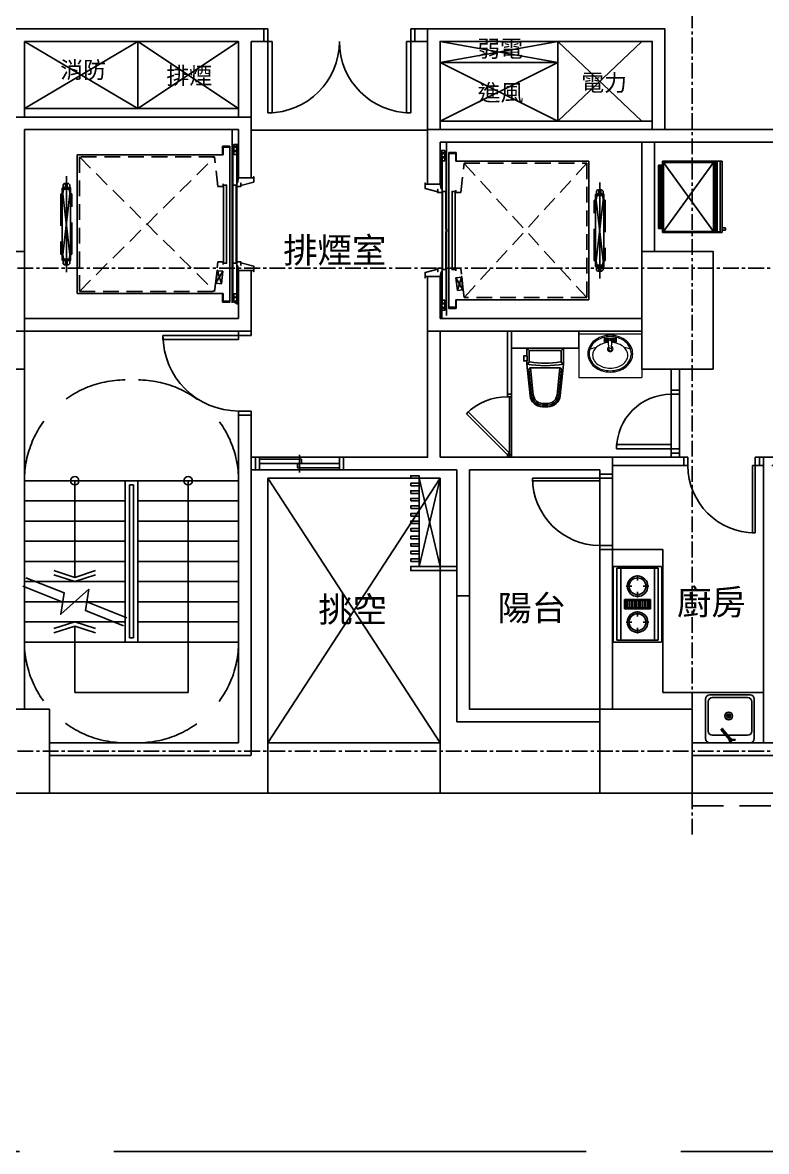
# Model space of a CAD drawing. Header units: millimetres. Extents: x -3377 to 119122, y -22007 to 15479.
# Drawn here: x 53169 to 54055, y 12158 to 13502 of the extents above; entities that cross this region are included whole.
import ezdxf
from ezdxf.enums import TextEntityAlignment as Align

# ---------------------------------------------------------------- set-up
doc = ezdxf.new("R2010")
doc.units = ezdxf.units.MM
doc.header["$LTSCALE"] = 150
doc.header["$MEASUREMENT"] = 0
for name, pattern in [('CENTER', [2, 1.25, -0.25, 0.25, -0.25]), ('CONTINOUS', [0]), ('DIVIDE2', [15.875, 6.35, -3.175, 0, -3.175, 0, -3.175]), ('DOT', [0.25, 0, -0.25]), ('HIDDEN', [0.375, 0.25, -0.125]), ('HIDDEN2', [0.1875, 0.125, -0.0625]), ('HIDDENX2', [0.75, 0.5, -0.25]), ('PHANTOM2', [31.75, 15.875, -3.175, 3.175, -3.175, 3.175, -3.175])]:
    doc.linetypes.add(name, pattern=pattern)
doc.layers.get('0').update_dxf_attribs({"plot": 0})
for name, color, linetype, plot in [('AREA', 3, 'Continuous', False), ('FUNITURE', 9, 'Continuous', False), ('S-ARCH', 252, 'Continuous', False)]:
    doc.layers.add(name, color=color, linetype=linetype, plot=plot)
for name, color, linetype in [('ASSLN', 8, 'Continuous'), ('BEAM', 251, 'DOT'), ('CENTER', 1, 'CENTER'), ('COL', 1, 'Continuous'), ('Duct', 1, 'Continuous'), ('FIN', 5, 'Continuous'), ('GRID', 5, 'CENTER'), ('HIDDEN', 2, 'HIDDEN'), ('OPEN', 4, 'Continuous'), ('OTHER', 4, 'Continuous'), ('STAIR', 4, 'Continuous'), ('STAIR3', 7, 'Continuous'), ('TEXT', 2, 'Continuous'), ('TOIL', 6, 'Continuous'), ('TOILET', 141, 'Continuous'), ('WALL', 2, 'Continuous'), ('WALL2', 3, 'Continuous'), ('WALL3', 4, 'Continuous')]:
    doc.layers.add(name, color=color, linetype=linetype)
doc.styles.add('HH', font='')
doc.styles.get('HH').set_extended_font_data('Microsoft JhengHei')

# ---------------------------------------------------------------- blocks, each defined once
blk = doc.blocks.new('A$C3CD31075')
at = {"color": 252}
for p, q in [((846.5, -285), (711.5, -365)), ((711.5, -285), (846.5, -365)), ((846.5, -285), (711.5, -365)), ((711.5, -285), (846.5, -365)), ((966.5, -285), (846.5, -365)), ((966.5, -365), (846.5, -285)), ((966.5, -285), (846.5, -365)), ((966.5, -365), (846.5, -285)), ((846.5, -285), (846.5, -365)), ((1346.5, -310), (1346.5, -285)), ((1346.5, -310), (1206.5, -380)), ((1346.5, -380), (1206.5, -310)), ((966.5, -365), (711.5, -365)), ((966.5, -365), (711.5, -365)), ((1459, -380), (1206.5, -380)), ((1446.5, -380), (1206.5, -380)), ((1446.5, -380), (1206.5, -380)), ((1289, -708), (1289, -780)), ((1291.5, -780), (1291.5, -708)), ((1206.5, -805), (1001.5, -805)), ((1001.5, -1120), (1206.5, -805)), ((1206.5, -1120), (1001.5, -805)), ((1001.5, -805), (1001.5, -1120)), ((1206.5, -805), (1206.5, -1120)), ((771.5, -923), (771.5, -808)), ((1206.5, -1120), (1001.5, -1120)), ((1421.5, -1180), (741.5, -1180)), ((1946.5, -1180), (1506.5, -1180))]:
    blk.add_line(p, q, dxfattribs=at)
at = {"color": 252, "ltscale": 10}
for p, q in [((964.6, -419.5), (964.6, -407.5)), ((1208.3, -427), (1208.3, -415)), ((964.6, -585.5), (964.6, -597.5)), ((1208.3, -593), (1208.3, -615))]:
    blk.add_line(p, q, dxfattribs=at)
at = {"color": 252, "linetype": 'HIDDEN2'}
for p, q in [((777, -422.5), (938, -582.5)), ((777, -582.5), (938, -422.5)), ((1381, -430), (1235, -590)), ((1381, -590), (1235, -430))]:
    blk.add_line(p, q, dxfattribs=at)
at = {"color": 252}
for points in [[(1346.5, -285), (1206.5, -310)], [(1206.5, -285), (1346.5, -310), (1206.5, -310)], [(1446.5, -285), (1346.5, -380)], [(1446.5, -380), (1346.5, -285)], [(1346.5, -310), (1346.5, -380)], [(1206.5, -380), (1459, -380)], [(1206.5, -380), (1446.5, -380)], [(1206.5, -805), (1181.5, -805), (1181.5, -910), (1206.5, -910), (1206.5, -805), (1181.5, -910), (1181.5, -805), (1206.5, -910)], [(796.3, -914.9), (771.5, -923), (746.7, -914.9)], [(796.3, -919.9), (771.5, -928), (746.7, -919.9)], [(746.7, -984.1), (771.5, -976), (796.3, -984.1)], [(746.7, -989.1), (771.5, -981), (796.3, -989.1)]]:
    blk.add_lwpolyline(points, dxfattribs=at)
at = {"color": 252, "linetype": 'PHANTOM2'}
for points in [[(956, -502.5), (956, -411), (948, -411), (948, -420), (774.5, -420), (774.5, -585), (948, -585), (948, -594), (956, -594), (956, -502.5)], [(1217, -510), (1217, -418.5), (1225, -418.5), (1225, -427.5), (1383.5, -427.5), (1383.5, -592.5), (1225, -592.5), (1225, -601.5), (1217, -601.5), (1217, -510)]]:
    blk.add_lwpolyline(points, dxfattribs=at)
at = {"color": 252, "linetype": 'DIVIDE2'}
for points in [[(947.4, -585), (947.4, -595.4), (956, -595.4), (956, -409.6), (947.4, -409.6), (947.4, -420)], [(965.5, -552.7), (965.5, -595), (959.5, -595), (959.5, -410), (965.5, -410), (965.5, -452.3)], [(1207.5, -560.2), (1207.5, -602.5), (1213.5, -602.5), (1213.5, -417.5), (1207.5, -417.5), (1207.5, -459.8)], [(1225.6, -592.5), (1225.6, -602.9), (1217, -602.9), (1217, -417.1), (1225.6, -417.1), (1225.6, -427.5)]]:
    blk.add_lwpolyline(points, dxfattribs=at)
at = {"color": 252, "linetype": 'PHANTOM2'}
for points in [[(959, -590), (959, -415), (964.3, -415), (964.3, -590)], [(1214, -597.5), (1214, -422.5), (1208.7, -422.5), (1208.7, -597.5)]]:
    blk.add_lwpolyline(points, close=True, dxfattribs=at)
at = {"color": 252, "ltscale": 10}
for points in [[(961, -419.5), (961, -407.5), (965, -407.5), (965, -419.5)], [(1212, -427), (1212, -415), (1208, -415), (1208, -427)], [(948.5, -549), (948.5, -456), (952.3, -456), (952.3, -549)], [(1224.5, -556.5), (1224.5, -463.5), (1220.7, -463.5), (1220.7, -556.5)], [(961, -585.5), (961, -595), (965, -597.5), (965, -585.5)], [(1212, -593), (1212, -605), (1208, -605), (1208, -593)]]:
    blk.add_lwpolyline(points, close=True, dxfattribs=at)
at = {"color": 252, "linetype": 'HIDDEN2'}
for points in [[(948, -454.5), (948, -457.5), (942, -457.5), (938, -422.5), (777, -422.5), (777, -582.5), (938, -582.5), (942, -547.5), (948, -547.5), (948, -550.5)], [(1225, -462), (1225, -465), (1231, -465), (1235, -430), (1381, -430), (1381, -590), (1235, -590), (1231, -555), (1225, -555), (1225, -558)], [(941.3, -557.9), (941.4, -557.1), (940.9, -557.1), (939, -573.5), (939.5, -573.5), (939.6, -572.8)], [(946.1, -573.5), (939.6, -572.8), (947.8, -558.6), (939.6, -572.8), (946.1, -573.5), (947.8, -558.6), (941.3, -557.9), (939.6, -572.8), (941.3, -557.9), (946.1, -573.5)], [(1227, -581.4), (1233.4, -580.7), (1225.3, -566.5), (1233.4, -580.7), (1227, -581.4), (1225.3, -566.5), (1231.8, -565.8), (1233.4, -580.7), (1231.8, -565.8), (1227, -581.4)], [(1231.8, -565.8), (1231.7, -565), (1232.2, -565), (1234, -581.4), (1233.5, -581.4), (1233.4, -580.7)]]:
    blk.add_lwpolyline(points, dxfattribs=at)
at = {"color": 252, "ltscale": 10}
for points in [[(765.5, -459), (757.5, -459), (757.5, -455.7), (759, -454.2), (760.4, -454.2), (760.4, -457.8, 0.414214), (760.6, -458), (762.4, -458, 0.414214), (762.6, -457.8), (762.6, -454.2), (764, -454.2), (765.5, -455.7), (765.5, -459.5), (757.5, -459.5), (757.5, -459)], [(1392.5, -466.5), (1400.5, -466.5), (1400.5, -463.2), (1399, -461.7), (1397.6, -461.7), (1397.6, -465.3, -0.414214), (1397.4, -465.5), (1395.6, -465.5, -0.414214), (1395.4, -465.3), (1395.4, -461.7), (1394, -461.7), (1392.5, -463.2), (1392.5, -467), (1400.5, -467), (1400.5, -466.5)], [(765.5, -545.9), (757.5, -545.9), (757.5, -549.3), (759, -550.8), (760.4, -550.8), (760.4, -547.2, -0.414214), (760.6, -547), (762.4, -547, -0.414214), (762.6, -547.2), (762.6, -550.8), (764, -550.8), (765.5, -549.3), (765.5, -545.5), (757.5, -545.5), (757.5, -545.9)], [(1392.5, -553.4), (1400.5, -553.4), (1400.5, -556.8), (1399, -558.3), (1397.6, -558.3), (1397.6, -554.7, 0.414214), (1397.4, -554.5), (1395.6, -554.5, 0.414214), (1395.4, -554.7), (1395.4, -558.3), (1394, -558.3), (1392.5, -556.8), (1392.5, -553), (1400.5, -553), (1400.5, -553.4)]]:
    blk.add_lwpolyline(points, format="xyb", dxfattribs=at)
for points in [[(958.7, -502.5), (958.7, -500.7), (959.8, -500.7), (959.8, -456), (963.8, -456), (963.8, -549), (959.8, -549), (959.8, -504.3), (958.7, -504.3), (958.7, -502.5)], [(966.5, -446), (966.5, -447.5), (965.3, -453.1), (964.3, -453.1), (964.3, -457.5), (969.3, -457.5), (969.3, -453.6), (969.3, -456.5), (984.5, -452.5), (984.5, -446), (984.5, -447.5), (981.5, -447.5), (981.5, -446), (981.5, -447.5), (966.5, -447.5)], [(1206.5, -453.5), (1206.5, -455), (1207.7, -460.6), (1208.7, -460.6), (1208.7, -465), (1203.7, -465), (1203.7, -461.1), (1203.7, -464), (1188.5, -460), (1188.5, -453.5), (1188.5, -455), (1191.5, -455), (1191.5, -453.5), (1191.5, -455), (1206.5, -455)], [(756.5, -459.5), (766.5, -459.5), (756.5, -545.5), (766.5, -459.5), (756.5, -459.5), (756.5, -545.5), (766.5, -545.5), (766.5, -459.5), (766.5, -545.5), (756.5, -459.5)], [(1214.3, -510), (1214.3, -508.2), (1213.2, -508.2), (1213.2, -463.5), (1209.2, -463.5), (1209.2, -556.5), (1213.2, -556.5), (1213.2, -511.8), (1214.3, -511.8), (1214.3, -510)], [(1401.5, -467), (1391.5, -467), (1401.5, -553), (1391.5, -467), (1401.5, -467), (1401.5, -553), (1391.5, -553), (1391.5, -467), (1391.5, -553), (1401.5, -467)], [(966.5, -559), (966.5, -557.5), (965.3, -551.9), (964.3, -551.9), (964.3, -547.5), (969.3, -547.5), (969.3, -551.4), (969.3, -548.5), (984.5, -552.5), (984.5, -559), (984.5, -557.5), (981.5, -557.5), (981.5, -559), (981.5, -557.5), (966.5, -557.5)], [(1206.5, -566.5), (1206.5, -565), (1207.7, -559.4), (1208.7, -559.4), (1208.7, -555), (1203.7, -555), (1203.7, -558.9), (1203.7, -556), (1188.5, -560), (1188.5, -566.5), (1188.5, -565), (1191.5, -565), (1191.5, -566.5), (1191.5, -565), (1206.5, -565)]]:
    blk.add_lwpolyline(points, dxfattribs=at)
at = {"color": 252, "linetype": 'HIDDEN'}
blk.add_lwpolyline([(1506.5, -1195), (1506.5, -1195), (1946.5, -1195), (1946.5, -1180)], dxfattribs=at)
at = {"color": 252, "ltscale": 10}
for centre in [(963.2, -411), (963.2, -411), (963.2, -416), (963.2, -416), (1209.8, -418.5), (1209.8, -418.5), (1209.8, -423.5), (1209.8, -423.5), (963.2, -589), (963.2, -589), (963.2, -594), (963.2, -594), (1209.8, -596.5), (1209.8, -596.5), (1209.8, -601.5), (1209.8, -601.5)]:
    blk.add_circle(centre, 0.425, dxfattribs=at)
at = {"color": 252}
for centre in [(771.5, -808), (906.5, -808)]:
    blk.add_circle(centre, 5, dxfattribs=at)
at = {"color": 252, "linetype": 'HIDDENX2'}
for centre, start, end in [((831.5, -808), 90.0007, 179.9999), ((846.5, -808), 0.0001, 89.9993), ((831.5, -1000), 180.0008, 270.0033), ((846.5, -1000), 269.9967, 359.9992)]:
    blk.add_arc(centre, 120, start, end, dxfattribs=at)
at = {"layer": 'AREA', "color": 252}
blk.add_lwpolyline([(1206.5, -1120), (1001.5, -1120), (1001.5, -1180), (1206.5, -1180)], close=True, dxfattribs=at)
at = {"layer": 'ASSLN', "color": 252}
for points in [[(1171.5, -805), (1171.5, -802), (1181.5, -802), (1181.5, -805)], [(1171.5, -814), (1171.5, -811), (1181.5, -811), (1181.5, -814)], [(1171.5, -823), (1171.5, -820), (1181.5, -820), (1181.5, -823)], [(1171.5, -832), (1171.5, -829), (1181.5, -829), (1181.5, -832)], [(1171.5, -841), (1171.5, -838), (1181.5, -838), (1181.5, -841)], [(1171.5, -850), (1171.5, -847), (1181.5, -847), (1181.5, -850)], [(1171.5, -859), (1171.5, -856), (1181.5, -856), (1181.5, -859)], [(1171.5, -868), (1171.5, -865), (1181.5, -865), (1181.5, -868)], [(1171.5, -877), (1171.5, -874), (1181.5, -874), (1181.5, -877)], [(1171.5, -886), (1171.5, -883), (1181.5, -883), (1181.5, -886)], [(1171.5, -895), (1171.5, -892), (1181.5, -892), (1181.5, -895)], [(1171.5, -904), (1171.5, -901), (1181.5, -901), (1181.5, -904)]]:
    blk.add_lwpolyline(points, close=True, dxfattribs=at)
blk.add_lwpolyline([(1226.5, -915), (1171.5, -915), (1171.5, -910), (1226.5, -910)], dxfattribs=at)
at = {"layer": 'BEAM', "color": 252, "linetype": 'HIDDEN'}
for p, q in [((959, -390), (959, -615)), ((1214, -405), (1214, -615))]:
    blk.add_line(p, q, dxfattribs=at)
at = {"layer": 'CENTER', "color": 252}
for p, q in [((761.5, -559.6), (761.5, -445.4)), ((1396.5, -567.1), (1396.5, -452.9))]:
    blk.add_line(p, q, dxfattribs=at)
at = {"layer": 'COL', "color": 252}
for points in [[(626.5, -535), (711.5, -535), (711.5, -675), (626.5, -675)], [(1446.5, -535), (1531.5, -535), (1531.5, -675), (1446.5, -675)], [(741.5, -1080), (631.5, -1080), (631.5, -1180), (741.5, -1180)], [(1396.5, -1080), (1506.5, -1080), (1506.5, -1180), (1396.5, -1180)]]:
    blk.add_lwpolyline(points, close=True, dxfattribs=at)
at = {"layer": 'Duct', "color": 252, "linetype": 'CENTER', "ltscale": 3}
blk.add_lwpolyline([(-2626.8, -1606.5), (-2626.8, -349.3), (-2626.9, 1238.2), (3181.4, 1238.1), (3180.9, -349.4), (3180.5, -1606.5), (198.7, -1606.5)], close=True, dxfattribs=at)
blk.add_lwpolyline([(-2626.8, -1606.5), (-2626.8, -349.3), (-2626.9, 1238.2), (3181.4, 1238.1), (3180.9, -349.4), (3180.5, -1606.5), (198.7, -1606.5)], close=True, dxfattribs=at)
at = {"layer": 'FIN', "color": 252}
for p, q in [((1411.5, -890), (1471.5, -890)), ((1471.5, -890), (1471.5, -1060)), ((1412.6, -999.7), (1412.6, -910.3)), ((1412.9, -910), (1470, -910)), ((1417, -912.2), (1465.9, -912.2)), ((1417, -997.8), (1417, -912.2)), ((1421.5, -997.8), (1421.5, -912.2)), ((1461.5, -997.8), (1461.5, -912.2)), ((1465.9, -997.8), (1465.9, -912.2)), ((1470.4, -999.7), (1470.4, -910.3)), ((1441.5, -926.9), (1441.5, -920.3)), ((1434.8, -933.6), (1428.1, -933.6)), ((1441.5, -946.9), (1441.5, -940.3)), ((1448.1, -933.6), (1454.8, -933.6)), ((1425.9, -960.6), (1425.9, -949.4)), ((1457, -949.4), (1425.9, -949.4)), ((1427, -959.4), (1427, -950.6)), ((1455.9, -950.6), (1427, -950.6)), ((1429.2, -959.4), (1429.2, -950.6)), ((1431.5, -959.4), (1431.5, -950.6)), ((1433.7, -959.4), (1433.7, -950.6)), ((1435.9, -959.4), (1435.9, -950.6)), ((1438.1, -959.4), (1438.1, -950.6)), ((1440.4, -959.4), (1440.4, -950.6)), ((1442.6, -959.4), (1442.6, -950.6)), ((1444.8, -959.4), (1444.8, -950.6)), ((1447, -959.4), (1447, -950.6)), ((1449.2, -959.4), (1449.2, -950.6)), ((1451.5, -959.4), (1451.5, -950.6)), ((1453.7, -959.4), (1453.7, -950.6)), ((1455.9, -959.4), (1455.9, -950.6)), ((1457, -960.6), (1457, -949.4)), ((1457, -960.6), (1425.9, -960.6)), ((1455.9, -959.4), (1427, -959.4)), ((1441.5, -969.7), (1441.5, -963.1)), ((1434.8, -976.4), (1428.1, -976.4)), ((1448.1, -976.4), (1454.8, -976.4)), ((1441.5, -983.1), (1441.5, -989.7)), ((1412.9, -1000), (1470, -1000)), ((1417, -997.8), (1465.9, -997.8)), ((1471.5, -1060), (1591.5, -1060))]:
    blk.add_line(p, q, dxfattribs=at)
for centre, radius in [((1441.5, -933.6), 12.2), ((1441.5, -933.6), 10), ((1441.5, -976.4), 12.2), ((1441.5, -976.4), 10)]:
    blk.add_circle(centre, radius, dxfattribs=at)
for centre, start, end in [((1412.9, -910.3), 90, 180), ((1412.9, -999.7), 180, 270)]:
    blk.add_arc(centre, 0.333, start, end, dxfattribs=at)
at = {"layer": 'FUNITURE', "color": 252}
for p, q in [((1191.5, -390.5), (981.5, -390.5)), ((1522.5, -1068), (1522.5, -1115)), ((1525.5, -1071), (1525.5, -1106)), ((1575.5, -1063), (1527.5, -1063)), ((1572.5, -1066), (1530.5, -1066)), ((1577.5, -1106), (1577.5, -1071)), ((1580.5, -1115), (1580.5, -1068)), ((1551.5, -1086.5), (1548.2, -1089.8)), ((1548.2, -1086.5), (1551.5, -1089.8)), ((1549.9, -1085.8), (1549.9, -1090.5)), ((1530.5, -1111), (1572.5, -1111)), ((1550.4, -1116.2), (1541.2, -1104.5)), ((1541.3, -1103.8), (1542.1, -1103.1)), ((1542, -1105.5), (1543.6, -1104.2)), ((1552, -1115), (1542.8, -1103.2)), ((1553.7, -1115), (1550.4, -1118.3)), ((1550.4, -1115), (1553.7, -1118.3)), ((1527.5, -1120), (1575.5, -1120)), ((1553.6, -1116), (1557.7, -1116)), ((1553.7, -1117), (1557.7, -1117)), ((1557.7, -1117), (1557.7, -1116))]:
    blk.add_line(p, q, dxfattribs=at)
at = {"layer": 'FUNITURE', "color": 252, "linetype": 'ByBlock', "ltscale": 5}
for p, q in [((1471.2, -512.5), (1471.2, -427.5)), ((1471.2, -427.5), (1542.1, -427.5)), ((1532, -511.1), (1472.2, -428.9)), ((1472.2, -511.1), (1532, -428.9)), ((1472.2, -511.1), (1472.2, -428.9)), ((1532, -428.9), (1472.2, -428.9)), ((1532, -428.9), (1532, -511.1)), ((1532.8, -512.6), (1532.8, -427.5)), ((1534, -511.5), (1534, -428.4)), ((1535.2, -512.6), (1535.2, -427.6)), ((1536.2, -511.6), (1536.2, -428.4)), ((1539.9, -428.4), (1539.9, -511.6)), ((1542.1, -427.5), (1542.1, -512.5)), ((1466.5, -507.8), (1466.5, -432.2)), ((1466.5, -432.2), (1471.2, -432.2)), ((1468, -507.8), (1468, -432.2)), ((1469.6, -507.8), (1469.6, -432.2)), ((1471.2, -507.8), (1466.4, -507.8)), ((1542.1, -506.7), (1546.3, -506.7)), ((1546.3, -509.6), (1542.1, -509.6)), ((1546.3, -509.6), (1546.3, -506.7)), ((1546.3, -509.6), (1546.3, -506.7)), ((1546.3, -506.7), (1546.3, -509.6)), ((1542.1, -512.5), (1471.2, -512.5)), ((1532, -511.1), (1472.2, -511.1)), ((1532.8, -511.5), (1535.2, -511.5)), ((1539.9, -511.6), (1536.2, -511.6))]:
    blk.add_line(p, q, dxfattribs=at)
at = {"layer": 'FUNITURE', "color": 252}
for centre, radius in [((1549.9, -1088.1), 4.63), ((1549.9, -1088.1), 2.34), ((1552.1, -1116.7), 1.7)]:
    blk.add_circle(centre, radius, dxfattribs=at)
for centre, radius, start, end in [((1527.5, -1068), 5, 90, 180), ((1530.5, -1071), 5, 90, 180), ((1572.5, -1071), 5, 0, 90), ((1575.5, -1068), 5, 0, 90), ((1527.5, -1115), 5, 180, 270), ((1530.5, -1106), 5, 180, 270), ((1541.6, -1104.1), 0.5, 127.959, 217.959), ((1542.4, -1103.5), 0.5, 37.959, 127.959), ((1572.5, -1106), 5, 270, 0), ((1575.5, -1115), 5, 270, 0)]:
    blk.add_arc(centre, radius, start, end, dxfattribs=at)
at = {"layer": 'GRID', "color": 252, "ltscale": 0.1}
for p, q in [((1506.5, -1229.2), (1506.5, 1411)), ((1506.5, -1229.2), (1506.5, 1411)), ((-766.7, -555), (3025, -555)), ((-766.7, -1130), (3025, -1130))]:
    blk.add_line(p, q, dxfattribs=at)
at = {"layer": 'HIDDEN', "color": 252}
for points in [[(755, -467), (755, -538, 0.414214), (755.5, -538.5), (756.9, -538.5, -0.385314), (757.4, -539), (757.9, -543.5, 0.385314), (758.4, -544), (764.6, -544, 0.385314), (765.1, -543.5), (765.6, -539, -0.385314), (766.1, -538.5), (767.5, -538.5, 0.414214), (768, -538), (768, -467, 0.414214), (767.5, -466.5), (766.1, -466.5, -0.385314), (765.6, -466), (765.1, -461.5, 0.385314), (764.6, -461), (758.4, -461, 0.385314), (757.9, -461.5), (757.4, -466, -0.385314), (756.9, -466.5), (755.5, -466.5, 0.414214), (755, -467, 1)], [(1403, -474.5), (1403, -545.5, -0.414214), (1402.5, -546), (1401.1, -546, 0.385314), (1400.6, -546.5), (1400.1, -551, -0.385314), (1399.6, -551.5), (1393.4, -551.5, -0.385314), (1392.9, -551), (1392.4, -546.5, 0.385314), (1391.9, -546), (1390.5, -546, -0.414214), (1390, -545.5), (1390, -474.5, -0.414214), (1390.5, -474), (1391.9, -474, 0.385314), (1392.4, -473.5), (1392.9, -469, -0.385314), (1393.4, -468.5), (1399.6, -468.5, -0.385314), (1400.1, -469), (1400.6, -473.5, 0.385314), (1401.1, -474), (1402.5, -474, -0.414214), (1403, -474.5, -1)]]:
    blk.add_lwpolyline(points, format="xyb", dxfattribs=at)
at = {"layer": 'OPEN', "color": 252, "linetype": 'Continuous'}
for p, q in [((1001.5, -270), (996.5, -270)), ((1001.5, -285), (1001.5, -270)), ((1171.5, -285), (1171.5, -270)), ((1171.5, -270), (1176.5, -270)), ((996.5, -285), (1001.5, -285)), ((1001.5, -285), (1001.5, -370)), ((1006.5, -285), (1001.5, -285)), ((1006.5, -370), (1006.5, -285)), ((1166.5, -370), (1166.5, -285)), ((1166.5, -285), (1171.5, -285)), ((1176.5, -285), (1171.5, -285)), ((1171.5, -285), (1171.5, -370)), ((1001.5, -370), (1006.5, -370)), ((1171.5, -370), (1166.5, -370)), ((966.5, -630), (966.5, -635)), ((981.5, -635), (981.5, -630)), ((966.5, -635), (876.5, -635)), ((876.5, -635), (876.5, -640)), ((876.5, -640), (966.5, -640)), ((966.5, -635), (981.5, -635)), ((966.5, -640), (966.5, -635)), ((1286.5, -705), (1286.5, -708)), ((1286.5, -708), (1291.5, -708)), ((1291.5, -708), (1291.5, -705)), ((1481.5, -700), (1481.5, -705)), ((1481.5, -705), (1491.5, -705)), ((1481.5, -770), (1481.5, -705)), ((1491.5, -705), (1491.5, -700)), ((1491.5, -705), (1491.5, -770)), ((966.5, -730), (966.5, -725)), ((966.5, -725), (981.5, -725)), ((981.5, -725), (981.5, -730)), ((1237.7, -728.2), (1239.8, -726.1)), ((1286.5, -777), (1237.7, -728.2)), ((1239.8, -726.1), (1288.6, -774.9)), ((1416.5, -770), (1416.5, -765)), ((1416.5, -765), (1481.5, -765)), ((1481.5, -765), (1481.5, -770)), ((1039, -798), (1039, -777)), ((1288.6, -774.9), (1286.5, -777)), ((1286.5, -780), (1286.5, -777)), ((1286.5, -777), (1291.5, -777)), ((1291.5, -777), (1291.5, -780)), ((1481.5, -770), (1416.5, -770)), ((1481.5, -775), (1481.5, -770)), ((1481.5, -770), (1491.5, -770)), ((1491.5, -770), (1491.5, -775)), ((986.5, -780), (991.5, -780)), ((991.5, -780), (991.5, -795)), ((1086.5, -780), (991.5, -780)), ((991.5, -782.5), (1041.5, -782.5)), ((1086.5, -787.5), (991.5, -787.5)), ((1036.5, -792.5), (1036.5, -787.5)), ((1086.5, -792.5), (1036.5, -792.5)), ((1041.5, -782.5), (1041.5, -787.5)), ((1091.5, -780), (1086.5, -780)), ((1086.5, -780), (1086.5, -795)), ((1501.5, -780), (1496.5, -780)), ((1496.5, -790), (1501.5, -790)), ((1501.5, -790), (1501.5, -780)), ((1578.5, -870), (1578.5, -790)), ((1578.5, -790), (1581.5, -790)), ((1581.5, -790), (1581.5, -780)), ((1581.5, -780), (1586.5, -780)), ((1586.5, -790), (1581.5, -790)), ((1581.5, -790), (1581.5, -870)), ((991.5, -795), (986.5, -795)), ((991.5, -795), (1086.5, -795)), ((1086.5, -795), (1091.5, -795)), ((1396.5, -805), (1316.5, -805)), ((1316.5, -805), (1316.5, -808)), ((1396.5, -800), (1396.5, -805)), ((1396.5, -805), (1411.5, -805)), ((1396.5, -805), (1396.5, -885)), ((1396.5, -808), (1396.5, -805)), ((1411.5, -805), (1411.5, -800)), ((1411.5, -885), (1411.5, -805)), ((1316.5, -808), (1396.5, -808)), ((1581.5, -870), (1578.5, -870)), ((1396.5, -890), (1396.5, -885)), ((1396.5, -885), (1411.5, -885)), ((1411.5, -885), (1411.5, -890))]:
    blk.add_line(p, q, dxfattribs=at)
at = {"layer": 'OPEN', "color": 252}
for p, q in [((1286.5, -705), (1286.5, -630)), ((1291.5, -705), (1291.5, -630)), ((1286.5, -705), (1291.5, -705))]:
    blk.add_line(p, q, dxfattribs=at)
at = {"layer": 'OPEN', "color": 252, "linetype": 'Continuous'}
for centre, radius, start, end in [((1001.5, -285), 85, 270, 0), ((1171.5, -285), 85, 180, 270), ((966.5, -635), 90, 180, 270), ((1286.5, -777), 69, 90, 135), ((1481.5, -770), 65, 90, 180), ((1581.5, -790), 80, 180, 270), ((1396.5, -805), 80, 180, 270)]:
    blk.add_arc(centre, radius, start, end, dxfattribs=at)
at = {"layer": 'OTHER', "color": 252}
for p, q in [((709.6, -933.6), (757.2, -952.7)), ((833.4, -971.4), (785.8, -952.3))]:
    blk.add_line(p, q, dxfattribs=at)
blk.add_lwpolyline([(713.4, -923.4), (758.9, -941.6), (754.8, -966.9), (788.2, -937.1), (784.2, -962.4), (829.6, -980.6)], dxfattribs=at)
at = {"layer": 'STAIR', "color": 252, "linetype": 'CONTINOUS'}
for p, q in [((831.5, -808), (711.5, -808)), ((831.5, -808), (831.5, -919)), ((846.5, -808), (831.5, -808)), ((836.5, -813), (836.5, -920.3)), ((841.5, -813), (836.5, -813)), ((841.5, -995), (841.5, -813)), ((846.5, -808), (966.5, -808)), ((846.5, -1000), (846.5, -808)), ((831.5, -832), (711.5, -832)), ((846.5, -832), (966.5, -832)), ((831.5, -856), (711.5, -856)), ((846.5, -856), (966.5, -856)), ((831.5, -880), (711.5, -880)), ((846.5, -880), (966.5, -880)), ((831.5, -904), (711.5, -904)), ((846.5, -904), (966.5, -904)), ((831.5, -919), (831.5, -1000)), ((836.5, -920.3), (836.5, -995)), ((831.5, -928), (711.5, -928)), ((831.5, -928), (711.5, -928)), ((846.5, -928), (966.5, -928)), ((846.5, -928), (966.5, -928)), ((831.5, -952), (711.5, -952)), ((846.5, -952), (966.5, -952)), ((831.5, -976), (711.5, -976)), ((831.5, -976), (711.5, -976)), ((846.5, -976), (966.5, -976)), ((846.5, -976), (966.5, -976)), ((831.5, -1000), (711.5, -1000)), ((831.5, -1000), (846.5, -1000)), ((836.5, -995), (841.5, -995)), ((846.5, -1000), (966.5, -1000))]:
    blk.add_line(p, q, dxfattribs=at)
at = {"layer": 'STAIR3', "color": 252}
for p, q in [((906.5, -808), (906.5, -1060)), ((771.5, -1060), (771.5, -981)), ((906.5, -1060), (771.5, -1060))]:
    blk.add_line(p, q, dxfattribs=at)
at = {"layer": 'TOIL', "color": 252}
for p, q in [((1312.8, -653.3), (1310.1, -650.6)), ((1312.5, -654), (1312.5, -665.6)), ((1349.5, -653), (1313.5, -653)), ((1350.2, -653.3), (1352.9, -650.6)), ((1350.5, -654), (1350.5, -665.6)), ((1310.1, -659.4), (1309.5, -659.4)), ((1310.1, -665.4), (1309.5, -665.4)), ((1312.7, -666.3), (1309.5, -669)), ((1310.1, -659.4), (1310.1, -665.4)), ((1310.1, -665.4), (1310.1, -665.4)), ((1310.1, -665.4), (1310.1, -665.4)), ((1310.1, -665.4), (1310.1, -665.4)), ((1310.1, -665.4), (1310.1, -665.4)), ((1350.3, -666.3), (1353.5, -669)), ((1312.2, -675.7), (1315.4, -706.4)), ((1314, -673.5), (1317.4, -706.2)), ((1348.8, -673.5), (1314.2, -673.5)), ((1349, -673.5), (1345.6, -706.2)), ((1350.8, -675.7), (1347.6, -706.4)), ((1334.6, -716), (1328.4, -716)), ((1334.6, -718), (1328.4, -718))]:
    blk.add_line(p, q, dxfattribs=at)
blk.add_lwpolyline([(1371.5, -630), (1371.5, -650), (1291.5, -650)], dxfattribs=at)
at = {"layer": 'TOIL', "color": 252, "elevation": 0}
blk.add_lwpolyline([(1309.5, -659.4), (1306.1, -659.4), (1306.1, -665.4), (1309.5, -665.4), (1309.5, -669), (1313.5, -706.6, 0.383798), (1328.4, -720), (1334.6, -720, 0.383798), (1349.5, -706.6), (1353.5, -669), (1353.5, -652, 0.414214), (1351.5, -650), (1311.5, -650, 0.414214), (1309.5, -652)], format="xyb", close=True, dxfattribs=at)
at = {"layer": 'TOIL', "color": 252}
for centre, radius, start, end in [((1313.5, -654), 1, 90, 180), ((1349.5, -654), 1, 0, 90), ((1331.5, -549), 122, 259.6111, 280.3889), ((1313.5, -665.6), 1, 180, 261.2257), ((1331.5, -549), 119, 261.2257, 278.7743), ((1349.5, -665.6), 1, 278.7743, 0), ((1314.2, -675.5), 2, 90, 186.0132), ((1348.8, -675.5), 2, 353.9868, 90), ((1328.4, -705), 13, 186.0132, 270), ((1328.4, -705), 11, 186.0132, 270), ((1334.6, -705), 11, 270, 353.9868), ((1334.6, -705), 13, 270, 353.9868)]:
    blk.add_arc(centre, radius, start, end, dxfattribs=at)
at = {"layer": 'TOILET', "color": 252, "lineweight": 13}
for p, q in [((1446.5, -630), (1371.5, -630)), ((1371.5, -630), (1371.5, -685)), ((1446.5, -630), (1446.5, -685)), ((1371.5, -633), (1446.5, -633)), ((1401.8, -638.1), (1416.2, -638.1)), ((1401.8, -638.1), (1401.8, -642.9)), ((1401.8, -640.5), (1406.6, -640.5)), ((1401.8, -642.9), (1407, -642.9)), ((1402.5, -642.2), (1405.9, -638.8)), ((1405.9, -642.2), (1402.5, -638.8)), ((1404.2, -638.1), (1404.2, -642.9)), ((1407.4, -648.8), (1406.6, -638.1)), ((1410.6, -648.8), (1411.4, -638.1)), ((1411, -642.9), (1416.2, -642.9)), ((1411.4, -640.5), (1416.2, -640.5)), ((1412.1, -642.2), (1415.5, -638.8)), ((1415.5, -642.2), (1412.1, -638.8)), ((1413.8, -638.1), (1413.8, -642.9)), ((1416.2, -638.1), (1416.2, -642.9)), ((1384.9, -651), (1392.6, -649.1)), ((1425.4, -649.1), (1433.1, -651)), ((1371.5, -685), (1446.5, -685))]:
    blk.add_line(p, q, dxfattribs=at)
for centre, radius in [((1404.2, -640.5), 2.39), ((1409, -640.5), 0.955), ((1413.8, -640.5), 2.39)]:
    blk.add_circle(centre, radius, dxfattribs=at)
for centre, radius, start, end in [((1404.6, -658.8), 22.8, 129.4005, 153.24), ((1404.6, -658.8), 21.2, 129.4005, 153.24), ((1407.3, -662.1), 27, 108.7906, 129.4006), ((1407.3, -662.1), 25.4, 108.7906, 129.4005), ((1407, -665.5), 21.8, 106.7646, 126.0273), ((1409, -667.2), 32.4, 89.9999, 108.7906), ((1409, -667.2), 30.8, 89.9999, 108.7906), ((1409, -672.1), 28.8, 93.9271, 106.7646), ((1409, -667.2), 32.4, 71.2092, 89.9999), ((1409, -667.2), 30.8, 71.2092, 89.9999), ((1409, -672.1), 28.8, 73.2352, 86.0727), ((1411, -665.5), 21.8, 53.9725, 73.2352), ((1410.7, -662.1), 25.4, 50.5992, 71.2092), ((1410.7, -662.1), 27, 50.5992, 71.2092), ((1413.4, -658.8), 21.2, 26.7598, 50.5993), ((1413.4, -658.8), 22.8, 26.7598, 50.5993), ((1400.4, -656.7), 18.2, 153.2399, 179.9999), ((1400.4, -656.7), 18.2, 179.9999, 206.7599), ((1400.4, -656.7), 16.5, 153.2399, 179.9999), ((1400.4, -656.7), 16.5, 179.9999, 206.7599), ((1399.3, -658.6), 11.3, 150.3365, 179.9999), ((1403.9, -661.3), 16.6, 126.0272, 150.3365), ((1409, -651), 3.34, 118.7782, 61.2216), ((1409, -651), 2.39, 129.0727, 50.927), ((1409, -648.8), 1.56, 179.9999, 359.9999), ((1414.1, -661.3), 16.6, 29.6633, 53.9726), ((1418.7, -658.6), 11.3, 359.9999, 29.6633), ((1417.6, -656.7), 16.5, 359.9999, 26.7599), ((1417.6, -656.7), 16.5, 333.2399, 359.9999), ((1417.6, -656.7), 18.2, 359.9999, 26.7599), ((1417.6, -656.7), 18.2, 333.2399, 359.9999), ((1404.6, -654.6), 22.8, 206.7598, 230.5993), ((1404.6, -654.6), 21.2, 206.7598, 230.5993), ((1399.3, -658.6), 11.3, 179.9999, 209.6633), ((1403.9, -656), 16.6, 209.6632, 233.9726), ((1407.3, -651.4), 25.4, 230.5992, 251.2092), ((1407, -651.8), 21.8, 233.9725, 253.2352), ((1411, -651.8), 21.8, 286.7646, 306.0273), ((1410.7, -651.4), 25.4, 288.7906, 309.4005), ((1414.1, -656), 16.6, 306.0272, 330.3365), ((1413.4, -654.6), 21.2, 309.4005, 333.24), ((1413.4, -654.6), 22.8, 309.4005, 333.24), ((1418.7, -658.6), 11.3, 330.3365, 359.9999), ((1407.3, -651.4), 27, 230.5992, 251.2092), ((1409, -646.2), 32.4, 251.2092, 269.9999), ((1409, -646.2), 30.8, 251.2092, 269.9999), ((1409, -645.1), 28.8, 253.2351, 269.9999), ((1409, -645.1), 28.8, 269.9999, 286.7647), ((1409, -646.2), 30.8, 269.9999, 288.7906), ((1409, -646.2), 32.4, 269.9999, 288.7906), ((1410.7, -651.4), 27, 288.7906, 309.4005)]:
    blk.add_arc(centre, radius, start, end, dxfattribs=at)
at = {"layer": 'WALL', "color": 252}
for p, q in [((696.5, -270), (996.5, -270)), ((996.5, -270), (996.5, -285)), ((1176.5, -270), (1176.5, -285)), ((1176.5, -270), (1191.5, -270)), ((711.5, -375), (711.5, -285)), ((711.5, -285), (966.5, -285)), ((966.5, -375), (966.5, -285)), ((981.5, -382.5), (981.5, -285)), ((981.5, -285), (996.5, -285)), ((1176.5, -285), (1191.5, -285)), ((696.5, -375), (981.5, -375)), ((981.5, -375), (981.5, -447.5)), ((966.5, -390), (711.5, -390)), ((711.5, -390), (711.5, -615)), ((966.5, -447.5), (966.5, -390)), ((1441.5, -390), (1191.5, -390)), ((1191.5, -391), (1191.5, -390)), ((1191.5, -391), (1191.5, -455)), ((1206.5, -405), (1441.9, -405)), ((1206.5, -406), (1206.5, -405)), ((1206.5, -406), (1206.5, -405)), ((1206.5, -406), (1206.5, -405)), ((1206.5, -455), (1206.5, -406)), ((1446.5, -405), (1446.5, -615)), ((1461.5, -405), (1461.5, -535)), ((981.5, -447.5), (966.5, -447.5)), ((1191.5, -455), (1206.5, -455)), ((966.5, -557.5), (981.5, -557.5)), ((966.5, -615), (966.5, -557.5)), ((981.5, -557.5), (981.5, -630)), ((1206.5, -565), (1191.5, -565)), ((1191.5, -565), (1191.5, -630)), ((1206.5, -615), (1206.5, -565)), ((711.5, -612.5), (711.5, -1080)), ((966.5, -615), (711.5, -615)), ((1207.5, -615), (1206.5, -615)), ((1446.5, -615), (1207.5, -615)), ((981.5, -630), (696.5, -630)), ((966.5, -630), (966.5, -630)), ((981.5, -630), (966.5, -630)), ((981.5, -630), (981.5, -630)), ((1192.5, -630), (1191.5, -630)), ((1446.5, -630), (1192.5, -630)), ((1206.5, -630), (1446.5, -630)), ((1446.5, -630), (1206.5, -630)), ((1206.5, -631), (1206.5, -630)), ((1206.5, -631), (1206.5, -780)), ((981.5, -730), (966.5, -730)), ((966.5, -730), (966.5, -1120)), ((981.5, -730), (981.5, -1135)), ((986.5, -780), (986.5, -795)), ((1091.5, -780), (1091.5, -795)), ((1207.5, -780), (1206.5, -780)), ((1207.5, -780), (1411.5, -780)), ((1411.5, -780), (1411.5, -800)), ((981.5, -795), (1226.5, -795)), ((1226.5, -795), (1226.5, -945)), ((1241.5, -945), (1241.5, -795)), ((1241.5, -795), (1396.5, -795)), ((1391.5, -795), (1301.5, -795)), ((1396.5, -795), (1396.5, -800)), ((1411.5, -800), (1396.5, -800)), ((1411.5, -890), (1396.5, -890)), ((1396.5, -890), (1396.5, -1080)), ((1411.5, -890), (1411.5, -1080)), ((1226.5, -945), (1241.5, -945)), ((966.5, -1120), (741.5, -1120)), ((1506.5, -1120), (1960.5, -1120)), ((981.1, -1135), (741.1, -1135)), ((1506.5, -1135), (1946.5, -1135))]:
    blk.add_line(p, q, dxfattribs=at)
for points in [[(1474, -390), (1474, -270), (1191.5, -270), (1191.5, -390)], [(1459, -390), (1459, -285), (1206.5, -285), (1206.5, -390)], [(1441.5, -390), (1699, -390)], [(1441.5, -405), (1714, -405)], [(1191.5, -630), (1191.5, -780), (981.5, -780)]]:
    blk.add_lwpolyline(points, dxfattribs=at)
at = {"layer": 'WALL2', "color": 252}
for p, q in [((1411.5, -780), (1496.5, -780)), ((1411.5, -790), (1496.5, -790)), ((1496.5, -780), (1496.5, -790)), ((1586.5, -780), (1586.5, -790)), ((1586.5, -780), (1591.5, -780)), ((1586.5, -790), (1591.5, -790)), ((1591.5, -780), (1591.5, -1120))]:
    blk.add_line(p, q, dxfattribs=at)
for points in [[(1481.5, -700), (1491.5, -700), (1491.5, -675), (1481.5, -675)], [(1481.5, -775), (1491.5, -775), (1491.5, -780), (1481.5, -780)]]:
    blk.add_lwpolyline(points, close=True, dxfattribs=at)
blk.add_lwpolyline([(1601.5, -790), (1856.5, -790), (1856.5, -780), (1591.5, -780)], dxfattribs=at)
at = {"layer": 'WALL3', "color": 252}
for points in [[(1226.5, -945), (1226.5, -1095), (1396.5, -1095)], [(1241.5, -945), (1241.5, -1080), (1396.5, -1080)]]:
    blk.add_lwpolyline(points, dxfattribs=at)
at = {"layer": 'TEXT', "color": 252, "style": 'HH'}
for s, p in [('弱電', (1250.5, -303.6)), ('消防', (754.1, -328.7)), ('消防', (754.1, -328.7)), ('排煙', (880.5, -335.7)), ('排煙', (880.5, -335.7)), ('電力', (1374.4, -344.1)), ('進風', (1251.1, -355.8))]:
    blk.add_text(s, height=20, dxfattribs=at).set_placement(p)
for s, p in [('排煙室', (1081, -548.5)), ('陽台', (1315.6, -974.4)), ('廚房', (1529.4, -967.4)), ('挑空', (1102.3, -976.2))]:
    blk.add_text(s, height=30, dxfattribs=at).set_placement(p, align=Align.CENTER)
blk = doc.blocks.new('2021-1102')
blk.add_blockref('A$C3CD31075', (40349.2, -1755.9))

msp = doc.modelspace()

# ---------------------------------------------------------------- block references
at = {"layer": 'S-ARCH'}
msp.add_blockref('2021-1102', (12110.4, 15520.27), dxfattribs=at)

doc.saveas('drawing.dxf')
